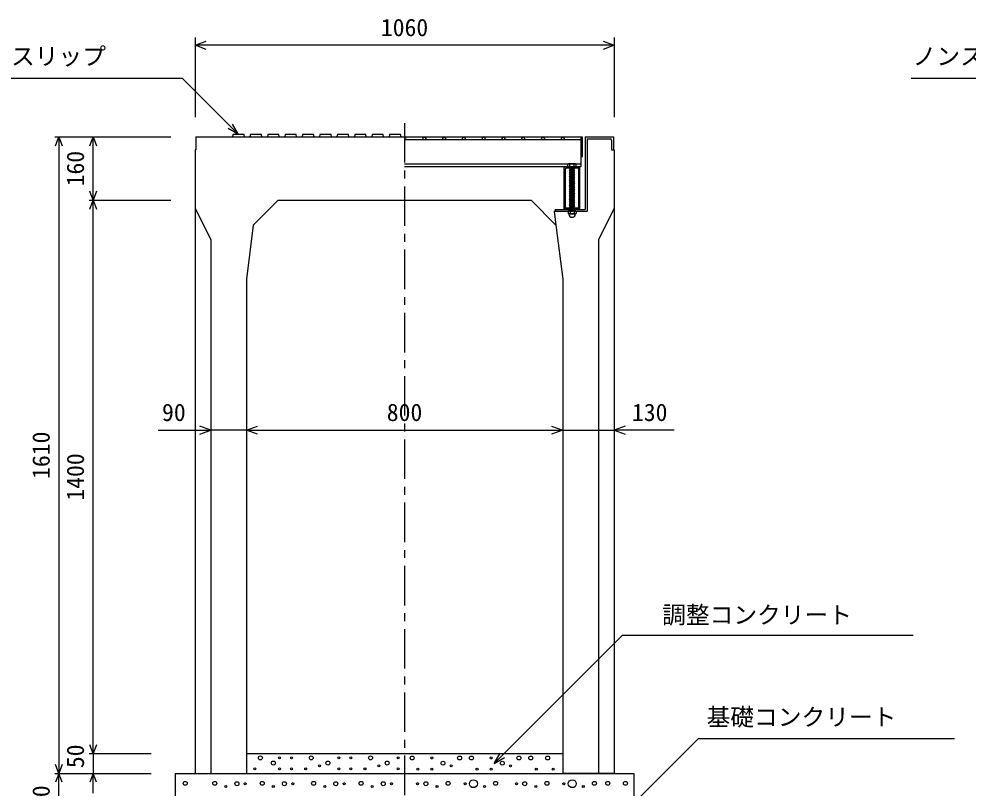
# Model space of a CAD drawing. Units: millimetres, scale not verified. Extents: x -16800 to 16800, y -5940 to 5940.
# Drawn here: x 6225 to 8625, y -2059 to -113 of the extents above; entities that cross this region are included whole.
import ezdxf
from ezdxf.enums import TextEntityAlignment as Align

# ---------------------------------------------------------------- set-up
doc = ezdxf.new("R2010")
doc.units = ezdxf.units.MM
doc.header["$LTSCALE"] = 20
doc.linetypes.add('CHAIN1', pattern=[8, 5, -1, 1, -1])
doc.linetypes.add('DOTTED', pattern=[1.75, 0.25, -1.5])
for name, color, linetype, lineweight in [('0-0_DIM', 7, 'Continuous', 25), ('0-2_HATCH', 6, 'Continuous', 25), ('0-5_OUTLINE', 3, 'Continuous', 25)]:
    doc.layers.add(name, color=color, linetype=linetype, lineweight=lineweight)
doc.styles.add('ＭＳ ゴシック', font='')
doc.styles.get('ＭＳ ゴシック').set_extended_font_data('MS Gothic')

msp = doc.modelspace()

# ---------------------------------------------------------------- linework, layer by layer
at = {"layer": '0-0_DIM'}
for p, q in [((6670, -159.92), (6670, -361.66)), ((7730, -159.92), (7730, -361.66)), ((7730, -179.92), (6670, -179.92)), ((6080.9, -262.95), (6637.79, -262.95)), ((6780, -405.16), (6637.79, -262.95)), ((8480.9, -262.95), (9037.79, -262.95)), ((6780, -405.16), (6765, -379.18)), ((6780, -405.16), (6754.02, -390.16)), ((6315.8, -411.66), (6609.13, -411.66)), ((6325.8, -411.66), (6325.8, -2021.66)), ((6412.46, -571.66), (6412.46, -411.66)), ((6402.46, -571.66), (6609.13, -571.66)), ((6412.46, -1971.66), (6412.46, -571.66)), ((6577.17, -1153.5), (6710, -1153.5)), ((6800, -1153.5), (6710, -1153.5)), ((6800, -1153.5), (7600, -1153.5)), ((7600, -1153.5), (7730, -1153.5)), ((7881.6, -1153.5), (7730, -1153.5)), ((7426.92, -1996.66), (7751.38, -1672.2)), ((7751.38, -1672.2), (8485.74, -1672.2)), ((7943.65, -1933.01), (7780, -2096.66)), ((7943.65, -1933.01), (8590.53, -1933.01)), ((6402.46, -1971.66), (6559.13, -1971.66)), ((6412.46, -1971.66), (6412.46, -2021.66)), ((7426.92, -1996.66), (7441.92, -1970.68)), ((7426.92, -1996.66), (7452.9, -1981.66)), ((6315.8, -2021.66), (6559.13, -2021.66)), ((6325.8, -2171.66), (6325.8, -2021.66)), ((6412.46, -2071.66), (6412.46, -2021.66))]:
    msp.add_line(p, q, dxfattribs=at)
at = {"layer": '0-0_DIM', "linetype": 'CHAIN1'}
msp.add_line((7200, -376.66), (7200, -2371.66), dxfattribs=at)
at = {"layer": '0-0_DIM'}
for points in [[(6698.23, -190.18), (6670.04, -179.92), (6698.23, -169.66)], [(7701.85, -169.66), (7730.04, -179.92), (7701.85, -190.18)], [(6317.59, -434.21), (6325.8, -411.66), (6334.01, -434.21)], [(6404.26, -434.21), (6412.46, -411.66), (6420.67, -434.21)], [(6420.67, -549.11), (6412.46, -571.66), (6404.26, -549.11)], [(6404.26, -594.21), (6412.46, -571.66), (6420.67, -594.21)], [(6681.81, -1163.76), (6710, -1153.5), (6681.81, -1143.24)], [(6828.19, -1163.76), (6800, -1153.5), (6828.19, -1143.24)], [(7571.81, -1143.24), (7600, -1153.5), (7571.81, -1163.76)], [(7758.19, -1143.24), (7730, -1153.5), (7758.19, -1163.76)], [(6420.67, -1949.11), (6412.46, -1971.66), (6404.26, -1949.11)], [(6334.01, -1999.11), (6325.8, -2021.66), (6317.59, -1999.11)], [(6334.01, -2044.21), (6325.8, -2021.66), (6317.59, -2044.21)], [(6420.67, -2044.21), (6412.46, -2021.66), (6404.26, -2044.21)]]:
    msp.add_lwpolyline(points, dxfattribs=at)
at = {"layer": '0-2_HATCH'}
for p, q in [((7650, -412.16), (7200, -412.16)), ((7645.5, -419.16), (7200, -419.16)), ((7645.5, -412.16), (7645.5, -487.16)), ((7650, -462.16), (7650, -412.16)), ((7657, -411.66), (7657, -595.16)), ((7661.5, -416.16), (7661.5, -599.66)), ((7661.5, -416.16), (7720, -416.16)), ((7723.5, -419.66), (7723.5, -444.66)), ((7723.5, -444.66), (7728, -444.66)), ((7615, -479.66), (7613, -481.16)), ((7613.33, -480.89), (7615, -479.66)), ((7632, -479.66), (7615, -479.66)), ((7633.67, -480.89), (7632, -479.66)), ((7650, -462.16), (7645.5, -462.16)), ((7614.32, -480.16), (7200, -480.16)), ((7645.5, -487.16), (7200, -487.16)), ((7603.5, -595.16), (7603.5, -489.16)), ((7643.5, -487.16), (7605.5, -487.16)), ((7606.7, -591.96), (7606.7, -492.36)), ((7643.5, -490.36), (7608.7, -490.36)), ((7613, -487.16), (7613, -481.16)), ((7634, -487.16), (7613, -487.16)), ((7617, -487.16), (7630, -487.16)), ((7617, -488.16), (7618, -487.16)), ((7618, -489.16), (7617, -488.16)), ((7617, -490.16), (7618, -489.16)), ((7618, -491.16), (7617, -490.16)), ((7617, -492.16), (7618, -491.16)), ((7630, -491.16), (7617, -492.16)), ((7618, -493.16), (7617, -492.16)), ((7617, -494.16), (7618, -493.16)), ((7630, -493.16), (7617, -494.16)), ((7618, -495.16), (7617, -494.16)), ((7617, -496.16), (7618, -495.16)), ((7630, -495.16), (7617, -496.16)), ((7618, -497.16), (7617, -496.16)), ((7617, -498.16), (7618, -497.16)), ((7630, -497.16), (7617, -498.16)), ((7618, -499.16), (7617, -498.16)), ((7630, -499.16), (7617, -500.16)), ((7617, -500.16), (7618, -499.16)), ((7630, -501.16), (7617, -502.16)), ((7618, -503.16), (7617, -502.16)), ((7630, -503.16), (7617, -504.16)), ((7617, -504.16), (7618, -503.16)), ((7618, -487.16), (7618, -481.16)), ((7629, -487.16), (7629, -481.16)), ((7629, -488.16), (7630, -487.16)), ((7630, -489.16), (7629, -488.16)), ((7629, -492.16), (7630, -491.16)), ((7630, -493.16), (7629, -492.16)), ((7629, -494.16), (7630, -493.16)), ((7630, -495.16), (7629, -494.16)), ((7629, -496.16), (7630, -495.16)), ((7630, -497.16), (7629, -496.16)), ((7629, -500.16), (7630, -499.16)), ((7630, -501.16), (7629, -500.16)), ((7629, -502.16), (7630, -501.16)), ((7630, -503.16), (7629, -502.16)), ((7629, -504.16), (7630, -503.16)), ((7645.5, -480.16), (7632.68, -480.16)), ((7634, -487.16), (7634, -481.16)), ((7640.3, -589.96), (7640.3, -490.36)), ((7643.5, -593.16), (7643.5, -487.16)), ((7618, -505.16), (7617, -504.16)), ((7630, -505.16), (7617, -506.16)), ((7617, -506.16), (7618, -505.16)), ((7618, -507.16), (7617, -506.16)), ((7630, -507.16), (7617, -508.16)), ((7617, -508.16), (7618, -507.16)), ((7618, -509.16), (7617, -508.16)), ((7630, -509.16), (7617, -510.16)), ((7617, -510.16), (7618, -509.16)), ((7618, -511.16), (7617, -510.16)), ((7630, -511.16), (7617, -512.16)), ((7617, -512.16), (7618, -511.16)), ((7618, -513.16), (7617, -512.16)), ((7630, -513.16), (7617, -514.16)), ((7617, -514.16), (7618, -513.16)), ((7618, -515.16), (7617, -514.16)), ((7630, -515.16), (7617, -516.16)), ((7617, -516.16), (7618, -515.16)), ((7618, -517.16), (7617, -516.16)), ((7630, -517.16), (7617, -518.16)), ((7617, -518.16), (7618, -517.16)), ((7618, -519.16), (7617, -518.16)), ((7630, -519.16), (7617, -520.16)), ((7617, -520.16), (7618, -519.16)), ((7618, -521.16), (7617, -520.16)), ((7630, -521.16), (7617, -522.16)), ((7617, -522.16), (7618, -521.16)), ((7618, -523.16), (7617, -522.16)), ((7630, -523.16), (7617, -524.16)), ((7617, -524.16), (7618, -523.16)), ((7618, -525.16), (7617, -524.16)), ((7630, -525.16), (7617, -526.16)), ((7617, -526.16), (7618, -525.16)), ((7618, -527.16), (7617, -526.16)), ((7630, -527.16), (7617, -528.16)), ((7617, -528.16), (7618, -527.16)), ((7629, -504.16), (7630, -505.16)), ((7629, -506.16), (7630, -505.16)), ((7629, -506.16), (7630, -507.16)), ((7629, -508.16), (7630, -507.16)), ((7629, -508.16), (7630, -509.16)), ((7629, -510.16), (7630, -509.16)), ((7629, -510.16), (7630, -511.16)), ((7629, -512.16), (7630, -511.16)), ((7629, -512.16), (7630, -513.16)), ((7629, -514.16), (7630, -513.16)), ((7629, -514.16), (7630, -515.16)), ((7629, -516.16), (7630, -515.16)), ((7629, -516.16), (7630, -517.16)), ((7629, -518.16), (7630, -517.16)), ((7629, -518.16), (7630, -519.16)), ((7629, -520.16), (7630, -519.16)), ((7629, -520.16), (7630, -521.16)), ((7629, -522.16), (7630, -521.16)), ((7629, -522.16), (7630, -523.16)), ((7629, -524.16), (7630, -523.16)), ((7629, -524.16), (7630, -525.16)), ((7629, -526.16), (7630, -525.16)), ((7629, -526.16), (7630, -527.16)), ((7629, -528.16), (7630, -527.16)), ((7618, -529.16), (7617, -528.16)), ((7630, -529.16), (7617, -530.16)), ((7617, -530.16), (7618, -529.16)), ((7618, -531.16), (7617, -530.16)), ((7630, -531.16), (7617, -532.16)), ((7617, -532.16), (7618, -531.16)), ((7618, -533.16), (7617, -532.16)), ((7630.01, -533.17), (7617.01, -534.17)), ((7617.01, -534.17), (7618.01, -533.17)), ((7618.01, -535.17), (7617.01, -534.17)), ((7630.01, -535.17), (7617.01, -536.17)), ((7617.01, -536.17), (7618.01, -535.17)), ((7618.01, -537.17), (7617.01, -536.17)), ((7630.01, -537.17), (7617.01, -538.17)), ((7617.01, -538.17), (7618.01, -537.17)), ((7618.01, -539.17), (7617.01, -538.17)), ((7630.01, -539.17), (7617.01, -540.17)), ((7617.01, -540.17), (7618.01, -539.17)), ((7618.01, -541.17), (7617.01, -540.17)), ((7630.02, -541.17), (7617.01, -542.17)), ((7617.01, -542.17), (7618.01, -541.17)), ((7618.01, -543.17), (7617.01, -542.17)), ((7630.01, -545.17), (7617.01, -546.17)), ((7617.01, -546.17), (7618.01, -545.17)), ((7618.01, -547.17), (7617.01, -546.17)), ((7630.01, -547.17), (7617.01, -548.17)), ((7617.01, -548.17), (7618.01, -547.17)), ((7618.01, -549.17), (7617.01, -548.17)), ((7630.01, -549.17), (7617.01, -550.17)), ((7617.01, -550.17), (7618.01, -549.17)), ((7618.01, -551.17), (7617.01, -550.17)), ((7630.02, -543.18), (7617.02, -544.18)), ((7617.02, -544.18), (7618.02, -543.18)), ((7618.02, -545.18), (7617.02, -544.18)), ((7630.02, -551.17), (7617.02, -552.17)), ((7617.02, -552.17), (7618.02, -551.17)), ((7629, -528.16), (7630, -529.16)), ((7629, -530.16), (7630, -529.16)), ((7629, -530.16), (7630, -531.16)), ((7629, -532.16), (7630, -531.16)), ((7629, -532.16), (7630.01, -533.17)), ((7629.01, -534.17), (7630.01, -533.17)), ((7629.01, -534.17), (7630.01, -535.17)), ((7629.01, -536.17), (7630.01, -535.17)), ((7629.01, -536.17), (7630.01, -537.17)), ((7629.01, -538.17), (7630.01, -537.17)), ((7629.01, -538.17), (7630.01, -539.17)), ((7629.01, -540.17), (7630.01, -539.17)), ((7629.01, -540.17), (7630.02, -541.17)), ((7629.01, -546.17), (7630.01, -545.17)), ((7629.01, -546.17), (7630.01, -547.17)), ((7629.01, -548.17), (7630.01, -547.17)), ((7629.01, -548.17), (7630.01, -549.17)), ((7629.01, -550.17), (7630.01, -549.17)), ((7629.01, -550.17), (7630.02, -551.17)), ((7629.02, -542.17), (7630.02, -541.17)), ((7629.02, -542.17), (7630.02, -543.18)), ((7629.02, -544.18), (7630.02, -543.18)), ((7629.02, -544.18), (7630.02, -545.18)), ((7629.02, -552.17), (7630.02, -551.17)), ((7618.02, -553.17), (7617.02, -552.17)), ((7630.02, -553.17), (7617.02, -554.17)), ((7617.02, -554.17), (7618.02, -553.17)), ((7618.02, -555.17), (7617.02, -554.17)), ((7630.02, -555.18), (7617.02, -556.18)), ((7617.02, -556.18), (7618.02, -555.18)), ((7618.02, -557.18), (7617.02, -556.18)), ((7630.02, -557.18), (7617.02, -558.18)), ((7617.02, -558.18), (7618.02, -557.18)), ((7618.02, -559.18), (7617.02, -558.18)), ((7630.03, -559.18), (7617.03, -560.18)), ((7617.03, -560.18), (7618.03, -559.18)), ((7618.03, -561.18), (7617.03, -560.18)), ((7630.03, -561.18), (7617.03, -562.18)), ((7617.03, -562.18), (7618.03, -561.18)), ((7618.03, -563.18), (7617.03, -562.18)), ((7630.03, -563.18), (7617.03, -564.18)), ((7617.03, -564.18), (7618.03, -563.18)), ((7618.03, -565.18), (7617.03, -564.18)), ((7630.03, -565.19), (7617.03, -566.19)), ((7617.03, -566.19), (7618.03, -565.19)), ((7618.03, -567.19), (7617.03, -566.19)), ((7630.04, -567.19), (7617.04, -568.19)), ((7617.04, -568.19), (7618.04, -567.19)), ((7618.04, -569.19), (7617.04, -568.19)), ((7630.04, -569.19), (7617.04, -570.19)), ((7617.04, -570.19), (7618.04, -569.19)), ((7618.04, -571.19), (7617.04, -570.19)), ((7630.04, -571.19), (7617.04, -572.19)), ((7617.04, -572.19), (7618.04, -571.19)), ((7618.04, -573.19), (7617.04, -572.19)), ((7630.04, -573.19), (7617.04, -574.19)), ((7617.04, -574.19), (7618.04, -573.19)), ((7618.04, -575.19), (7617.04, -574.19)), ((7630.05, -575.2), (7617.04, -576.2)), ((7617.04, -576.2), (7618.04, -575.2)), ((7629.02, -552.17), (7630.02, -553.17)), ((7629.02, -554.17), (7630.02, -553.17)), ((7629.02, -554.17), (7630.02, -555.18)), ((7629.02, -556.18), (7630.02, -555.18)), ((7629.02, -556.18), (7630.02, -557.18)), ((7629.02, -558.18), (7630.02, -557.18)), ((7629.02, -558.18), (7630.03, -559.18)), ((7629.03, -560.18), (7630.03, -559.18)), ((7629.03, -560.18), (7630.03, -561.18)), ((7629.03, -562.18), (7630.03, -561.18)), ((7629.03, -562.18), (7630.03, -563.18)), ((7629.03, -564.18), (7630.03, -563.18)), ((7629.03, -564.18), (7630.03, -565.19)), ((7629.03, -566.19), (7630.03, -565.19)), ((7629.03, -566.19), (7630.04, -567.19)), ((7629.04, -568.19), (7630.04, -567.19)), ((7629.04, -568.19), (7630.04, -569.19)), ((7629.04, -570.19), (7630.04, -569.19)), ((7629.04, -570.19), (7630.04, -571.19)), ((7629.04, -572.19), (7630.04, -571.19)), ((7629.04, -572.19), (7630.04, -573.19)), ((7629.04, -574.19), (7630.04, -573.19)), ((7629.04, -574.19), (7630.05, -575.2)), ((7629.04, -576.2), (7630.05, -575.2)), ((7578.5, -599.66), (7661.5, -599.66)), ((7578.63, -599.66), (7582.86, -634.52)), ((7581, -595.16), (7581, -599.66)), ((7581, -595.16), (7657, -595.16)), ((7638.3, -591.96), (7603.5, -591.96)), ((7641.5, -595.16), (7603.5, -595.16)), ((7614.16, -599.66), (7613.29, -600.31)), ((7632.84, -599.66), (7614.16, -599.66)), ((7618.04, -577.2), (7617.04, -576.2)), ((7630.05, -577.2), (7617.05, -578.2)), ((7617.05, -578.2), (7618.05, -577.2)), ((7618.05, -579.2), (7617.05, -578.2)), ((7630.05, -579.2), (7617.05, -580.2)), ((7617.05, -580.2), (7618.05, -579.2)), ((7618.05, -581.2), (7617.05, -580.2)), ((7630.05, -581.2), (7617.05, -582.2)), ((7617.05, -582.2), (7618.05, -581.2)), ((7618.05, -583.2), (7617.05, -582.2)), ((7630.05, -583.2), (7617.05, -584.2)), ((7617.05, -584.2), (7618.05, -583.2)), ((7618.05, -585.2), (7617.05, -584.2)), ((7630.06, -585.21), (7617.06, -586.21)), ((7617.06, -586.21), (7618.06, -585.21)), ((7618.06, -587.21), (7617.06, -586.21)), ((7630.06, -587.21), (7617.06, -588.21)), ((7617.06, -588.21), (7618.06, -587.21)), ((7618.06, -589.21), (7617.06, -588.21)), ((7630.06, -589.21), (7617.06, -590.21)), ((7617.06, -590.21), (7618.06, -589.21)), ((7618.06, -591.21), (7617.06, -590.21)), ((7630.06, -591.21), (7617.06, -592.21)), ((7617.06, -592.21), (7618.06, -591.21)), ((7618.06, -593.21), (7617.06, -592.21)), ((7617.07, -594.21), (7618.07, -593.21)), ((7618.07, -595.21), (7617.07, -594.21)), ((7617.07, -596.22), (7618.07, -595.22)), ((7618.07, -597.22), (7617.07, -596.22)), ((7617.07, -598.22), (7618.07, -597.22)), ((7618.07, -599.22), (7617.07, -598.22)), ((7617.63, -599.66), (7618.07, -599.22)), ((7629.05, -576.2), (7630.05, -577.2)), ((7629.05, -578.2), (7630.05, -577.2)), ((7629.05, -578.2), (7630.05, -579.2)), ((7629.05, -580.2), (7630.05, -579.2)), ((7629.05, -580.2), (7630.05, -581.2)), ((7629.05, -582.2), (7630.05, -581.2)), ((7629.05, -582.2), (7630.05, -583.2)), ((7629.05, -584.2), (7630.05, -583.2)), ((7629.06, -584.2), (7630.06, -585.21)), ((7629.06, -586.21), (7630.06, -585.21)), ((7629.06, -586.21), (7630.06, -587.21)), ((7629.06, -588.21), (7630.06, -587.21)), ((7629.06, -588.21), (7630.06, -589.21)), ((7629.06, -590.21), (7630.06, -589.21)), ((7629.06, -590.21), (7630.06, -591.21)), ((7629.06, -592.21), (7630.06, -591.21)), ((7629.06, -592.21), (7630.07, -593.22)), ((7629.07, -594.22), (7630.07, -593.22)), ((7629.07, -594.22), (7630.07, -595.22)), ((7629.07, -596.22), (7630.07, -595.22)), ((7629.07, -596.22), (7630.07, -597.22)), ((7629.07, -598.22), (7630.07, -597.22)), ((7629.07, -598.22), (7630.07, -599.22)), ((7629.63, -599.66), (7630.07, -599.22)), ((7632.84, -599.66), (7633.71, -600.31)), ((7613.29, -600.31), (7613.29, -605.49)), ((7614.99, -606.47), (7613.29, -605.49)), ((7614.99, -606.79), (7614.99, -606.47)), ((7632.01, -606.47), (7614.99, -606.47)), ((7632.01, -606.79), (7614.99, -606.79)), ((7618.4, -600.31), (7618.4, -605.49)), ((7628.6, -600.31), (7628.6, -605.49)), ((7632.01, -606.47), (7633.71, -605.49)), ((7632.01, -606.79), (7632.01, -606.47)), ((7633.71, -600.31), (7633.71, -605.49))]:
    msp.add_line(p, q, dxfattribs=at)
at = {"layer": '0-2_HATCH', "linetype": 'DOTTED'}
for p, q in [((7630, -487.16), (7617, -488.16)), ((7630, -489.16), (7617, -490.16)), ((7630.07, -593.21), (7617.07, -594.21)), ((7630.07, -595.22), (7617.07, -596.22)), ((7630.07, -597.22), (7617.07, -598.22)), ((7617.63, -599.66), (7629.63, -599.66)), ((7630.07, -599.22), (7624.34, -599.66))]:
    msp.add_line(p, q, dxfattribs=at)
at = {"layer": '0-2_HATCH'}
for points in [[(6795, -411.66), (6794, -405.16), (6766, -405.16), (6765, -411.66)], [(6839, -411.66), (6838, -405.16), (6810, -405.16), (6809, -411.66)], [(6883, -411.66), (6882, -405.16), (6854, -405.16), (6853, -411.66)], [(6927, -411.66), (6926, -405.16), (6898, -405.16), (6897, -411.66)], [(6971, -411.66), (6970, -405.16), (6942, -405.16), (6941, -411.66)], [(7015, -411.66), (7014, -405.16), (6986, -405.16), (6985, -411.66)], [(7059, -411.66), (7058, -405.16), (7030, -405.16), (7029, -411.66)], [(7103, -411.66), (7102, -405.16), (7074, -405.16), (7073, -411.66)], [(7147, -411.66), (7146, -405.16), (7118, -405.16), (7117, -411.66)], [(7191, -411.66), (7190, -405.16), (7162, -405.16), (7161, -411.66)], [(7617, -502.16), (7618, -501.16), (7617, -500.16)], [(7630, -491.16), (7629, -490.16), (7630, -489.16)], [(7630, -499.16), (7629, -498.16), (7630, -497.16)]]:
    msp.add_lwpolyline(points, dxfattribs=at)
for centre, radius in [((7250, -415.66), 3.5), ((7300, -415.66), 3.5), ((7350, -415.66), 3.5), ((7400, -415.66), 3.5), ((7450, -415.66), 3.5), ((7500, -415.66), 3.5), ((7550, -415.66), 3.5), ((7600, -415.66), 3.5), ((6835.3, -1982.35), 5), ((6868.08, -1995.48), 5), ((6883.97, -1982.35), 2.5), ((6913.97, -1982.35), 2.5), ((6963.88, -1982.35), 5), ((7005.93, -1995.48), 5), ((7033.97, -1982.35), 2.5), ((7063.97, -1982.35), 2.5), ((7113.88, -1982.35), 5), ((7155.93, -1995.48), 5), ((7183.97, -1982.35), 2.5), ((7219.13, -1982.63), 5), ((7269.04, -1982.63), 2.5), ((7297.08, -1995.77), 5), ((7339.13, -1982.63), 5), ((7369.13, -1982.63), 5), ((7419.04, -1982.63), 2.5), ((7447.08, -1995.77), 5), ((7489.13, -1982.63), 5), ((7519.13, -1982.63), 5), ((7561.87, -1982.63), 5), ((6821.28, -2010.36), 2.5), ((6883.97, -2010.36), 2.5), ((6913.97, -2010.36), 2.5), ((6949.86, -2010.36), 2.5), ((6984.9, -2002.49), 2.5), ((7033.97, -2010.36), 2.5), ((7063.97, -2010.36), 2.5), ((7099.86, -2010.36), 2.5), ((7134.9, -2002.49), 2.5), ((7183.97, -2010.36), 2.5), ((7233.15, -2010.65), 2.5), ((7269.04, -2010.65), 2.5), ((7318.11, -2002.77), 2.5), ((7383.15, -2010.65), 2.5), ((7419.04, -2010.65), 2.5), ((7468.11, -2002.77), 2.5), ((7533.15, -2010.65), 2.5), ((7575.89, -2010.65), 2.5), ((7373.96, -2047.68), 10), ((7623.96, -2047.68), 10), ((6645.17, -2046.81), 5), ((6719.97, -2046.81), 5), ((6748.01, -2054.69), 2.5), ((6776.04, -2047.68), 5), ((6797.07, -2047.68), 2.5), ((6839.97, -2046.81), 5), ((6868.01, -2054.69), 2.5), ((6896.04, -2047.68), 5), ((6917.07, -2047.68), 2.5), ((6969.97, -2046.81), 5), ((6998.01, -2054.69), 2.5), ((7026.04, -2047.68), 5), ((7047.07, -2047.68), 2.5), ((7089.97, -2046.81), 5), ((7118.01, -2054.69), 2.5), ((7146.04, -2047.68), 5), ((7167.07, -2047.68), 2.5), ((7232.93, -2047.68), 2.5), ((7253.96, -2047.68), 5), ((7281.99, -2054.69), 2.5), ((7310.03, -2046.81), 5), ((7352.93, -2047.68), 2.5), ((7401.99, -2054.69), 2.5), ((7430.03, -2046.81), 5), ((7482.93, -2047.68), 2.5), ((7503.96, -2047.68), 5), ((7531.99, -2054.69), 2.5), ((7560.03, -2046.81), 5), ((7602.93, -2047.68), 2.5), ((7651.99, -2054.69), 2.5), ((7680.03, -2046.81), 5), ((7713.9, -2046.81), 5), ((7758.55, -2046.81), 5)]:
    msp.add_circle(centre, radius, dxfattribs=at)
for centre, radius, start, end in [((7200, -415.66), 3.5, 270, 90), ((7720, -419.66), 3.5, 0, 90), ((7605.5, -489.16), 2, 90, 180), ((7608.7, -492.36), 2, 90, 180), ((7615.5, -483.79), 3.62, 46.39563, 133.60437), ((7623.5, -495.79), 15.62, 69.39075, 110.60925), ((7631.5, -483.79), 3.62, 46.39563, 133.60437), ((7615.85, -605.01), 5.35, 61.49832, 118.50684), ((7623.5, -620.08), 20.42, 75.52621, 104.47362), ((7631.15, -605.01), 5.35, 61.49231, 118.50169), ((7638.3, -589.96), 2, 270, 0), ((7641.5, -593.16), 2, 270, 0), ((7615.85, -600.8), 5.35, 241.49843, 298.50089), ((7623.5, -606.79), 8.19, 180, 359.99995), ((7623.5, -585.73), 20.42, 255.52638, 284.47374), ((7631.15, -600.8), 5.35, 241.49989, 298.5)]:
    msp.add_arc(centre, radius, start, end, dxfattribs=at)
at = {"layer": '0-5_OUTLINE'}
for p, q in [((6672, -411.66), (7200, -411.66)), ((6672, -411.66), (6672, -444.66)), ((7657, -411.66), (7728, -411.66)), ((7728, -411.66), (7728, -444.66)), ((6672, -444.66), (6670, -444.66)), ((6670, -444.66), (6670, -2021.66)), ((7730, -444.66), (7728, -444.66)), ((7730, -444.66), (7730, -2021.66)), ((6817.14, -634.52), (6880, -571.66)), ((6880, -571.66), (7520, -571.66)), ((7582.86, -634.52), (7520, -571.66)), ((6670, -591.66), (6710, -671.66)), ((7730, -591.66), (7690, -671.66)), ((6817.14, -634.52), (6800, -771.66)), ((7582.86, -634.52), (7600, -771.66)), ((6710, -671.66), (6710, -2021.66)), ((7690, -671.66), (7690, -2021.66)), ((6800, -771.66), (6800, -2021.66)), ((7600, -771.66), (7600, -2021.66)), ((6800, -1971.66), (7600, -1971.66)), ((6620, -2021.66), (6620, -2171.66)), ((6620, -2021.66), (7780, -2021.66)), ((6670, -2021.66), (6800, -2021.66)), ((7730, -2021.66), (7600, -2021.66)), ((7780, -2021.66), (7780, -2171.66))]:
    msp.add_line(p, q, dxfattribs=at)

# ---------------------------------------------------------------- texts
at = {"layer": '0-0_DIM', "style": 'ＭＳ ゴシック'}
for s, p in [('1060', (7140, -169.92)), ('ノンスリップ', (6084.75, -242.77)), ('ノンスリップ', (8484.75, -242.77)), ('90', (6586.57, -1143.5)), ('800', (7155, -1143.5)), ('130', (7774.95, -1143.5)), ('調整コンクリート', (7851.38, -1655.77)), ('基礎コンクリート', (7963.65, -1914.27))]:
    msp.add_text(s, height=43.99, dxfattribs=at).set_placement(p, align=Align.BOTTOM_LEFT)
for s, p in [('160', (6402.46, -536.66)), ('1610', (6315.8, -1276.66)), ('1400', (6402.46, -1331.66)), ('50', (6402.46, -2008.34)), ('150', (6315.8, -2141.66))]:
    msp.add_text(s, height=43.99, rotation=90, dxfattribs=at).set_placement(p, align=Align.BOTTOM_LEFT)

doc.saveas('drawing.dxf')
